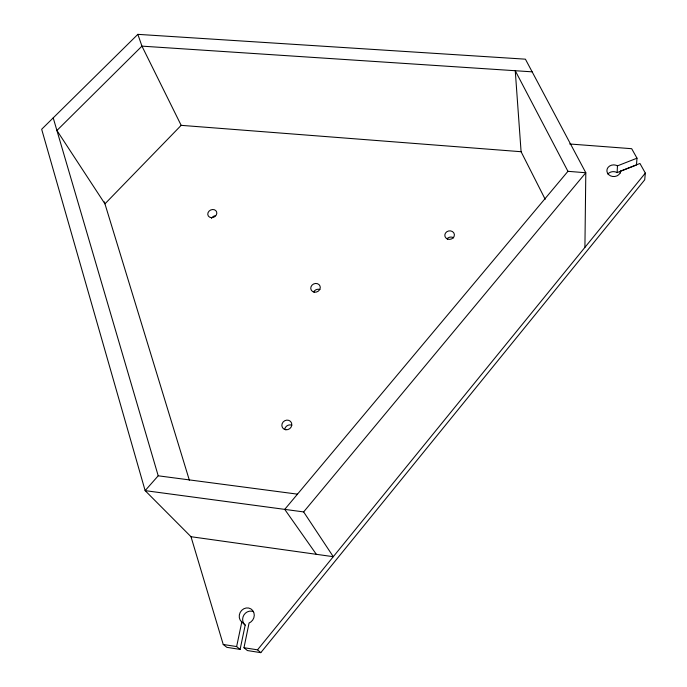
<?xml version="1.0" encoding="UTF-8"?>
<svg xmlns="http://www.w3.org/2000/svg" width="687" height="687" viewBox="0 0 687 687"><rect width="100%" height="100%" fill="white"/><g stroke="black" fill="none" stroke-linecap="round" stroke-linejoin="round"><path stroke-width="1.03" d="M584.912 247.363L585.805 172.746L525.418 59.176L137.855 34.35L41.667 129.268L145.137 490.63L190.995 536.71L333.298 556.693L303.645 511.918L145.137 490.63L158.208 475.799L297.48 494.151M607.849 174.06A6.793 5.814 1.1 0 1 615.715 171.982L617.115 172.609L617.476 165.859L636.995 158.19L631.688 148.701L569.678 143.987M620.438 173.021L620.55 171.106L639.949 163.472L645.333 173.098L644.715 179.814L260.802 652.65L247.38 650.546L243.979 647.721L249.072 623.006L250.807 622.018A8.012 7.351 -59.3 0 0 252.722 610.511A8.012 7.351 -59.3 0 0 241.661 610.374A8.012 7.351 -59.3 0 0 241.652 621.907L245.199 625.076L240.107 649.413L226.847 647.334L223.241 644.483L190.943 536.538M636.995 158.19L636.463 165L617.115 172.609M240.107 649.413L236.629 646.57L241.798 622.01M243.979 647.721L257.531 649.833L645.333 173.098M303.645 511.918L585.805 172.746L567.943 171.321L284.727 509.376L316.346 554.315M521.416 151.741L181.17 125.343L104.948 203.85L56.918 130.487L141.951 46.141L532.15 71.834M223.241 644.483L236.629 646.57M617.476 165.859L616.067 165.232A6.853 5.848 1 0 0 607.11 169.182A6.853 5.848 1 0 0 612.555 176.473A6.853 5.848 1 0 0 620.559 171.243L620.55 171.106M245.199 625.076L245.044 624.972A7.935 7.291 -59.8 0 1 243.971 614.899A7.935 7.291 -59.8 0 1 253.512 611.713M257.531 649.833L260.802 652.65M567.943 171.321L515.25 70.718L521.089 151.724L545.195 199.29M181.17 125.343L141.951 46.141L137.855 34.35M104.347 201.875L189.354 480.204M53.217 117.881L158.208 475.799M447.014 238.801A4.766 4.225 -10.2 0 1 453.678 237.848M313.633 292.001A4.8 4.268 -22.8 0 1 319.936 289.519M211.484 218.303A4.62 3.916 -25.8 0 1 215.297 215.735M284.736 429.083A5.084 4.672 -35.1 0 1 291.795 425.219M447.718 239.102A4.809 4.251 -10.3 0 0 454.365 234.413A4.809 4.251 -10.3 0 0 446.73 231.802A4.809 4.251 -10.3 0 0 447.718 239.102M314.612 292.19A4.843 4.294 -22.7 0 0 320.022 286.05A4.843 4.294 -22.7 0 0 311.915 285.251A4.843 4.294 -22.7 0 0 314.612 292.19M211.261 217.65A4.663 3.942 -25.7 0 0 216.628 211.897A4.663 3.942 -25.7 0 0 208.977 211.21A4.663 3.942 -25.7 0 0 211.261 217.65M285.835 429.761A5.127 4.715 -34.8 0 0 291.571 423.046A5.127 4.715 -34.8 0 0 283.087 422.033A5.127 4.715 -34.8 0 0 285.835 429.761"/></g></svg>
